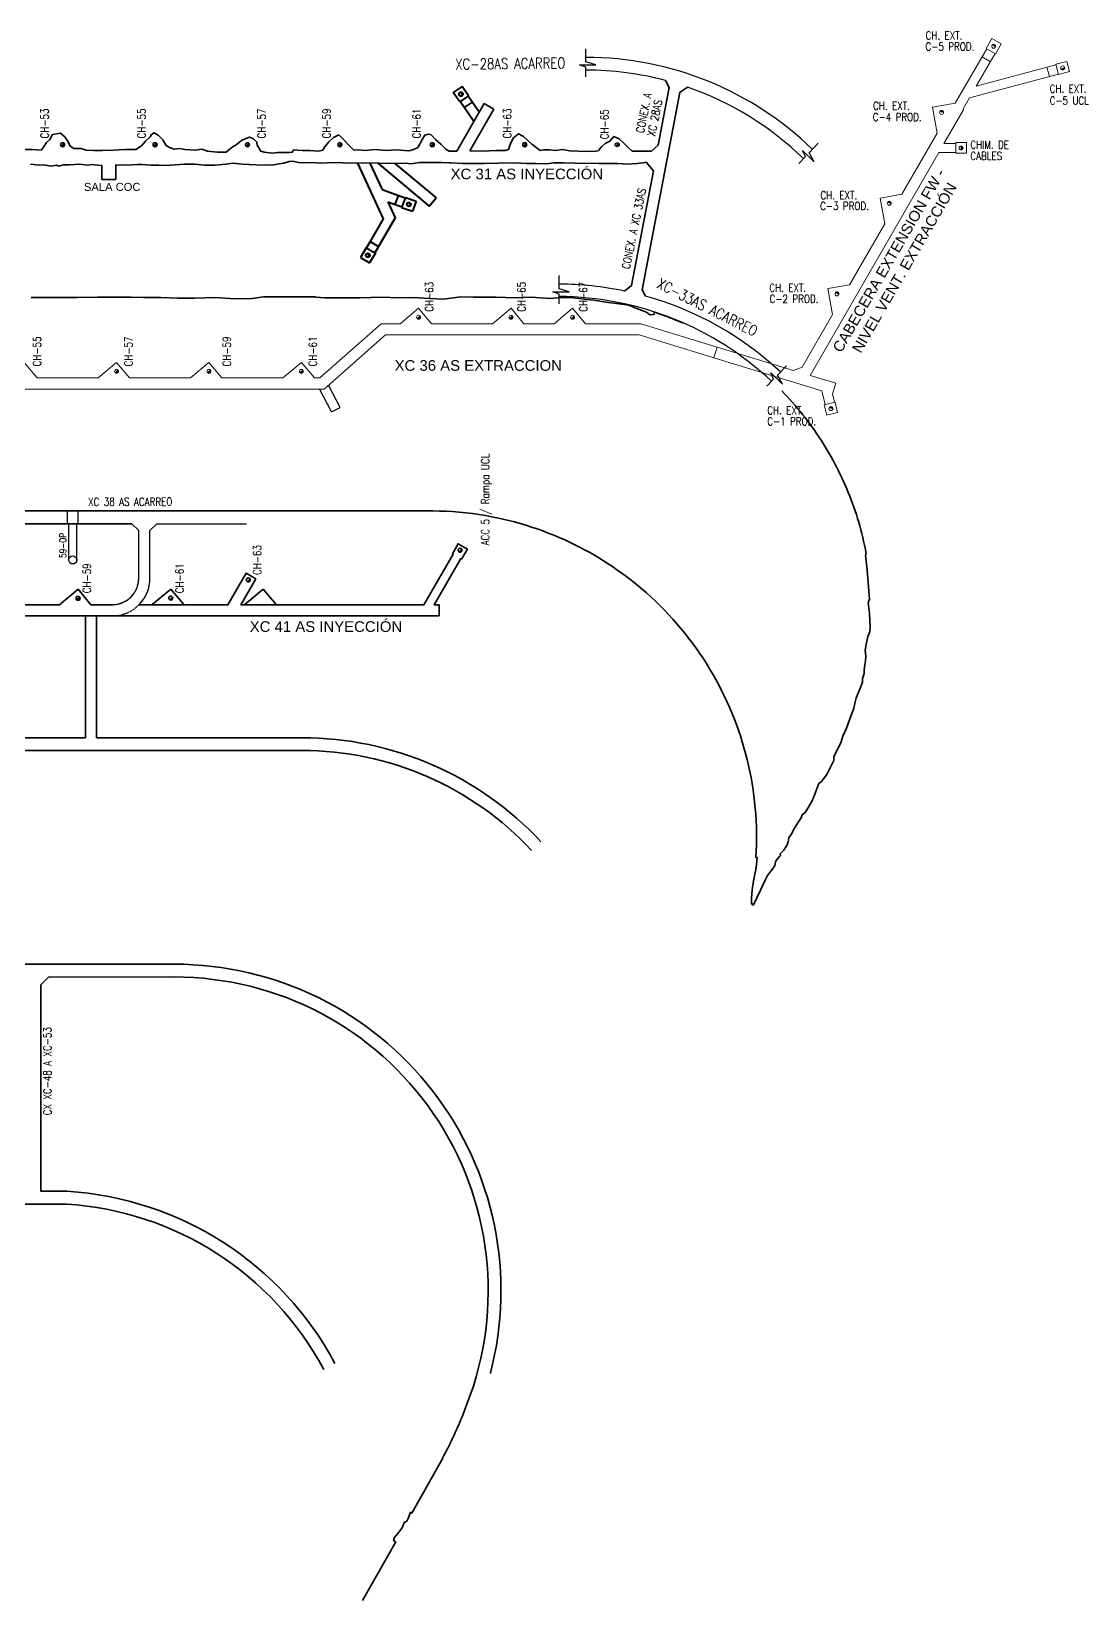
# Model space of a CAD drawing. Header units: millimetres. Extents: x -28 to 1943, y -5245 to 2752.
# Drawn here: x 1511 to 1907, y -5139 to -4551 of the extents above; entities that cross this region are included whole.
import ezdxf
from ezdxf.enums import TextEntityAlignment as Align

# ---------------------------------------------------------------- set-up
doc = ezdxf.new("R2010")
doc.units = ezdxf.units.MM
for name, pattern in [('CONTINUA', [0]), ('DASHED2', [0.375, 0.25, -0.125]), ('HIDDEN', [0.375, 0.25, -0.125]), ('HIDDEN2', [0.1875, 0.125, -0.0625])]:
    doc.linetypes.add(name, pattern=pattern)
doc.styles.add('DG-T1-473 TO 560$1$Standard', font='arial.ttf')
doc.styles.add('ROMANS', font='romans.shx', dxfattribs={"width": 0.8})

msp = doc.modelspace()

# ---------------------------------------------------------------- hatches: boundary and pattern name
at = {"linetype": 'CONTINUA', "lineweight": 9}
h = msp.add_hatch(color=3, dxfattribs=at)
h.paths.add_polyline_path([(1871.334, -4555.412, 0.1993673), (1870.864, -4555.743), (1871.498, -4556.144), (1871.899, -4555.51, 0.1989124)])
h.paths.add_polyline_path([(1871.498, -4556.144), (1872.133, -4556.544, 0.413701), (1871.899, -4555.51)])
h = msp.add_hatch(color=3, dxfattribs=at)
h.paths.add_polyline_path([(1898.112, -4564.461, 0.1993673), (1898.01, -4563.895), (1897.379, -4564.301), (1897.784, -4564.933, 0.1989124)])
h.paths.add_polyline_path([(1897.379, -4564.301), (1896.748, -4564.707, 0.413701), (1897.784, -4564.933)])
at = {"linetype": 'HIDDEN2', "lineweight": 9}
h = msp.add_hatch(color=3, dxfattribs=at)
h.dxf.hatch_style = 1
h.paths.add_polyline_path([(1671.426, -4573.473), (1672.058, -4574.825, 0.3183856), (1672.559, -4574.118, 0.5818291)])
at = {"linetype": 'CONTINUA', "lineweight": 9}
h = msp.add_hatch(color=3, dxfattribs=at)
h.paths.add_polyline_path([(1851.582, -4580.31, 0.1993673), (1851.238, -4580.77), (1851.965, -4580.955), (1852.15, -4580.228, 0.1989124)])
h.paths.add_polyline_path([(1851.965, -4580.955), (1852.692, -4581.139, 0.413701), (1852.15, -4580.228)])
at = {"lineweight": 35}
for color, points in [(5, [(1521.991, -4593.579, 0.6655196), (1523.267, -4593.045, 0.2008265), (1523.044, -4592.511)]), (5, [(1556.632, -4593.579, 0.6655196), (1557.908, -4593.045, 0.2008265), (1557.685, -4592.511)]), (5, [(1591.273, -4593.579, 0.6655196), (1592.549, -4593.045, 0.2008265), (1592.326, -4592.511)]), (5, [(1625.914, -4593.579, 0.6655196), (1627.19, -4593.045, 0.2008265), (1626.967, -4592.511)]), (5, [(1660.555, -4593.579, 0.6655196), (1661.831, -4593.045, 0.2008265), (1661.608, -4592.511)]), (3, [(1695.196, -4593.579, 0.6655196), (1696.472, -4593.045, 0.2008265), (1696.249, -4592.511)]), (5, [(1670.958, -4745.557, 0.6655196), (1672.235, -4745.023, 0.2008265), (1672.011, -4744.489)]), (5, [(1591.577, -4756.673, 0.6655196), (1592.854, -4756.139, 0.2008265), (1592.63, -4755.604)]), (5, [(1527.764, -4763.579, 0.6655196), (1529.041, -4763.045, 0.2008265), (1528.817, -4762.511)]), (5, [(1562.519, -4763.506, 0.6655196), (1563.796, -4762.972, 0.2008265), (1563.572, -4762.438)])]:
    msp.add_hatch(color=color, dxfattribs=at).paths.add_polyline_path(points)
msp.add_hatch(color=5).paths.add_polyline_path([(1729.837, -4593.579, 0.6655196), (1731.113, -4593.045, 0.2008265), (1730.89, -4592.511)])
at = {"linetype": 'CONTINUA', "lineweight": 9}
h = msp.add_hatch(color=3, dxfattribs=at)
h.dxf.hatch_style = 1
h.paths.add_polyline_path([(1859.285, -4593.524), (1859.285, -4595.024, 0.4142136), (1860.035, -4594.274, 0.4142136)])
at = {"linetype": 'HIDDEN2', "lineweight": 9}
h = msp.add_hatch(color=3, dxfattribs=at)
h.dxf.hatch_style = 1
h.paths.add_polyline_path([(1651.936, -4614.775), (1652.568, -4616.127, 0.3183856), (1653.069, -4615.419, 0.5818291)])
at = {"linetype": 'CONTINUA', "lineweight": 9}
h = msp.add_hatch(color=3, dxfattribs=at)
h.paths.add_polyline_path([(1831.938, -4614.334, 0.1993673), (1831.593, -4614.794), (1832.32, -4614.979), (1832.506, -4614.252, 0.1989124)])
h.paths.add_polyline_path([(1832.32, -4614.979), (1833.047, -4615.163, 0.413701), (1832.506, -4614.252)])
at = {"linetype": 'HIDDEN2', "lineweight": 9}
h = msp.add_hatch(color=3, dxfattribs=at)
h.dxf.hatch_style = 1
h.paths.add_polyline_path([(1637.171, -4635.216, 0.3183856), (1637.673, -4634.509, 0.5818291), (1636.539, -4633.864)])
h = msp.add_hatch(color=3, dxfattribs=at)
h.dxf.hatch_style = 1
h.paths.add_polyline_path([(1637.171, -4635.216, 0.3183856), (1637.673, -4634.509, 0.5818291), (1636.539, -4633.864)])
at = {"linetype": 'CONTINUA', "lineweight": 9}
h = msp.add_hatch(color=3, dxfattribs=at)
h.paths.add_polyline_path([(1812.332, -4648.302, 0.1993673), (1811.988, -4648.762), (1812.715, -4648.947), (1812.9, -4648.22, 0.1989124)])
h.paths.add_polyline_path([(1812.715, -4648.947), (1813.442, -4649.131, 0.413701), (1812.9, -4648.22)])
at = {"lineweight": 9}
for points in [[(1655.416, -4658.264, 0.6655196), (1656.693, -4657.729, 0.2008265), (1656.469, -4657.195)], [(1690.057, -4658.264, 0.6655196), (1691.334, -4657.729, 0.2008265), (1691.11, -4657.195)], [(1713.151, -4658.264, 0.6655196), (1714.428, -4657.729, 0.2008265), (1714.204, -4657.195)], [(1542.198, -4678.579, 0.6655196), (1543.474, -4678.045, 0.2008265), (1543.251, -4677.511)], [(1576.839, -4678.579, 0.6655196), (1578.115, -4678.045, 0.2008265), (1577.892, -4677.511)], [(1611.48, -4678.579, 0.6655196), (1612.756, -4678.045, 0.2008265), (1612.533, -4677.511)]]:
    msp.add_hatch(color=7, dxfattribs=at).paths.add_polyline_path(points)
at = {"linetype": 'CONTINUA', "lineweight": 9}
h = msp.add_hatch(color=3, dxfattribs=at)
h.paths.add_polyline_path([(1810.113, -4691.303, 0.1993673), (1809.765, -4691.761), (1810.491, -4691.951), (1810.682, -4691.225, 0.1989124)])
h.paths.add_polyline_path([(1810.491, -4691.951), (1811.216, -4692.14, 0.413701), (1810.682, -4691.225)])

# ---------------------------------------------------------------- linework, layer by layer
at = {"color": 3, "linetype": 'CONTINUA', "lineweight": 9}
for p, q in [((1857.079, -4577.518), (1868.865, -4557.104)), ((1868.69, -4557.003), (1870.844, -4553.281)), ((1868.69, -4557.003), (1872.153, -4559.006)), ((1870.844, -4553.281), (1874.306, -4555.284)), ((1872.153, -4559.006), (1874.306, -4555.284)), ((1864.923, -4571.132), (1871.981, -4558.907)), ((1864.923, -4571.132), (1894.82, -4563.121)), ((1867.115, -4560.135), (1870.231, -4561.938)), ((1894.768, -4562.926), (1898.922, -4561.817)), ((1894.768, -4562.926), (1895.799, -4566.791)), ((1898.922, -4561.817), (1899.954, -4565.682)), ((1862.377, -4575.541), (1895.748, -4566.6)), ((1891.439, -4564.027), (1892.368, -4567.506)), ((1895.799, -4566.791), (1899.954, -4565.682)), ((1848.583, -4579.008), (1857.079, -4577.518)), ((1848.583, -4579.008), (1850.282, -4588.689)), ((1860.17, -4579.962), (1852.86, -4592.624)), ((1860.04, -4579.59), (1862.377, -4575.541)), ((1860.17, -4579.962), (1860.04, -4579.59)), ((1850.282, -4588.689), (1837.048, -4611.611)), ((1852.86, -4592.624), (1857.285, -4592.624)), ((1857.285, -4592.274), (1861.285, -4592.274)), ((1857.285, -4592.274), (1857.285, -4596.274)), ((1861.285, -4592.274), (1861.285, -4596.274)), ((1850.955, -4595.924), (1802.686, -4679.531)), ((1850.955, -4595.924), (1857.285, -4595.924)), ((1857.285, -4596.274), (1861.285, -4596.274)), ((1859.285, -4593.524), (1859.285, -4595.024)), ((1828.939, -4613.034), (1837.048, -4611.611)), ((1828.939, -4613.034), (1830.638, -4622.715)), ((1830.638, -4622.715), (1817.437, -4645.58)), ((1809.328, -4647.003), (1817.437, -4645.58)), ((1809.328, -4647.003), (1811.026, -4656.684)), ((1811.026, -4656.684), (1799.66, -4676.371)), ((1796.456, -4677.626), (1767.831, -4668.874)), ((1807.048, -4685.256), (1766.603, -4672.891)), ((1799.66, -4676.371), (1796.456, -4677.626)), ((1812.284, -4682.465), (1802.686, -4679.531)), ((1808.277, -4690.421), (1807.048, -4685.256)), ((1811.039, -4686.476), (1812.284, -4682.465)), ((1811.779, -4689.588), (1811.039, -4686.476)), ((1807.985, -4690.491), (1812.071, -4689.519)), ((1807.985, -4690.491), (1808.911, -4694.382)), ((1812.071, -4689.519), (1812.997, -4693.41)), ((1808.911, -4694.382), (1812.997, -4693.41))]:
    msp.add_line(p, q, dxfattribs=at)
at = {"color": 5, "lineweight": 35}
for p, q in [((1748.465, -4568.983), (1749.857, -4571.65)), ((1749.857, -4571.65), (1745.751, -4593.254)), ((1680.515, -4577.617), (1670.237, -4595.419)), ((1684.152, -4579.717), (1675.13, -4595.344)), ((1684.156, -4579.719), (1680.515, -4577.617)), ((1521.991, -4593.579), (1523.044, -4592.511)), ((1556.632, -4593.579), (1557.685, -4592.511)), ((1591.273, -4593.579), (1592.326, -4592.511)), ((1625.914, -4593.579), (1626.967, -4592.511)), ((1660.555, -4593.579), (1661.608, -4592.511)), ((1537.238, -4600.732), (1537.238, -4606.12)), ((1542.438, -4600.627), (1542.438, -4606.12)), ((1537.238, -4606.12), (1542.438, -4606.12)), ((1735.749, -4645.878), (1733.077, -4647.89)), ((1527.764, -4763.579), (1528.817, -4762.511)), ((1563.033, -4759.567), (1556.115, -4765.371)), ((1563.033, -4759.567), (1567.903, -4765.371)), ((1597.718, -4759.567), (1590.8, -4765.371)), ((1597.718, -4759.567), (1602.588, -4765.371)), ((1663.653, -4765.446), (1663.653, -4769.645))]:
    msp.add_line(p, q, dxfattribs=at)
at = {"color": 3, "linetype": 'CONTINUA', "lineweight": 40}
for p, q in [((1672.229, -4571.211), (1668.927, -4573.468)), ((1671.355, -4577.019), (1668.927, -4573.468)), ((1674.656, -4574.761), (1671.355, -4577.019)), ((1674.656, -4574.761), (1672.229, -4571.211)), ((1678.616, -4580.906), (1674.491, -4574.874)), ((1676.62, -4584.364), (1671.52, -4576.906)), ((1676.043, -4577.143), (1673.072, -4579.176)), ((1633.011, -4599.938), (1642.714, -4620.877)), ((1637.635, -4599.927), (1642.225, -4609.833)), ((1640.647, -4599.947), (1659.94, -4616.082)), ((1646.994, -4600.041), (1662.506, -4613.013)), ((1642.225, -4609.833), (1650.915, -4612.995)), ((1644.361, -4614.441), (1647.133, -4620.422)), ((1644.361, -4614.441), (1649.648, -4616.365)), ((1648.33, -4612.055), (1647.064, -4615.425)), ((1650.985, -4612.808), (1649.578, -4616.553)), ((1649.578, -4616.553), (1653.619, -4618.023)), ((1650.985, -4612.808), (1655.026, -4614.279)), ((1655.026, -4614.279), (1653.619, -4618.023)), ((1659.94, -4616.082), (1662.506, -4613.013)), ((1642.714, -4620.877), (1637.814, -4629.364)), ((1647.133, -4620.422), (1639.557, -4633.546)), ((1636.265, -4631.647), (1634.116, -4635.371)), ((1636.265, -4631.647), (1639.73, -4633.646)), ((1637.814, -4629.365), (1636.439, -4631.747)), ((1639.73, -4633.646), (1637.58, -4637.371)), ((1637.814, -4629.365), (1640.932, -4631.164)), ((1634.116, -4635.371), (1637.58, -4637.371))]:
    msp.add_line(p, q, dxfattribs=at)
at = {"color": 3}
msp.add_line((1695.196, -4593.579), (1696.249, -4592.511), dxfattribs=at)
at = {"color": 5}
msp.add_line((1729.837, -4593.579), (1730.89, -4592.511), dxfattribs=at)
at = {"color": 1, "lineweight": 9}
for p, q in [((1655.416, -4658.264), (1656.469, -4657.195)), ((1690.057, -4658.264), (1691.11, -4657.195)), ((1713.151, -4658.264), (1714.204, -4657.195)), ((1766.603, -4672.891), (1767.831, -4668.874)), ((1542.198, -4678.579), (1543.251, -4677.511)), ((1576.839, -4678.579), (1577.892, -4677.511)), ((1611.48, -4678.579), (1612.533, -4677.511))]:
    msp.add_line(p, q, dxfattribs=at)
at = {"color": 1, "linetype": 'Continuous'}
for p, q in [((1623.289, -4693.197), (1618.804, -4684.61)), ((1626.481, -4691.53), (1622.147, -4683.233)), ((1623.289, -4693.197), (1626.481, -4691.53))]:
    msp.add_line(p, q, dxfattribs=at)
at = {"color": 8, "lineweight": 25}
for p, q in [((1510.07, -4730.292), (1591.111, -4730.292)), ((1524.301, -4735.092), (1524.301, -4730.292)), ((1528.301, -4735.092), (1528.301, -4730.292)), ((1509.675, -4735.092), (1548.448, -4735.092)), ((1524.8, -4748.897), (1524.8, -4735.092)), ((1527.8, -4748.897), (1527.8, -4735.092)), ((1551.048, -4737.692), (1548.448, -4735.092)), ((1551.048, -4755.546), (1551.048, -4737.692)), ((1555.248, -4737.692), (1557.848, -4735.092)), ((1555.248, -4755.546), (1555.248, -4737.692)), ((1557.848, -4735.092), (1591.47, -4735.092))]:
    msp.add_line(p, q, dxfattribs=at)
at = {"color": 8, "linetype": 'HIDDEN', "ltscale": 1.2}
for p, q in [((1551.049, -4755.545), (1551.049, -4737.693)), ((1555.249, -4755.545), (1555.249, -4737.691))]:
    msp.add_line(p, q, dxfattribs=at)
at = {"color": 7, "linetype": 'DASHED2', "lineweight": 35}
for p, q in [((1531.048, -4769.643), (1531.048, -4815.294)), ((1535.248, -4769.646), (1535.248, -4815.294))]:
    msp.add_line(p, q, dxfattribs=at)
at = {"color": 7, "lineweight": 35}
for p, q in [((1531.048, -4769.643), (1531.048, -4815.294)), ((1535.248, -4769.646), (1535.248, -4815.294))]:
    msp.add_line(p, q, dxfattribs=at)
at = {"color": 251}
msp.add_line((1514.358, -4963.74), (1514.38, -4907.974), dxfattribs=at)
at = {"color": 9, "lineweight": 35}
msp.add_line((1318.11, -4990.092), (1524.069, -4990.092), dxfattribs=at)
at = {"color": 252}
for points in [[(1718.675, -4567.66), (1718.675, -4564.053), (1716.279, -4563.153), (1722.361, -4563.173), (1718.675, -4562.033), (1718.675, -4557.114)], [(1798.418, -4600.091), (1800.923, -4597.497), (1799.826, -4595.184), (1804.187, -4599.424), (1802.327, -4596.043), (1805.744, -4592.505)], [(1708.644, -4652.655), (1708.644, -4649.049), (1706.248, -4648.148), (1712.331, -4648.168), (1708.644, -4647.028), (1708.644, -4642.11)], [(1786.5, -4683.507), (1789.005, -4680.913), (1787.908, -4678.601), (1792.269, -4682.84), (1790.409, -4679.459), (1793.826, -4675.921)]]:
    msp.add_lwpolyline(points, dxfattribs=at)
at = {"color": 5, "lineweight": 35}
for points in [[(1756.704, -4571.485), (1753.789, -4573.457), (1739.729, -4647.434), (1740.978, -4649.813)], [(1506.849, -4594.892), (1511.204, -4594.859), (1514.488, -4595.053), (1514.563, -4594.974), (1515.343, -4594.005), (1516.48, -4592.293), (1517.721, -4591.046), (1518.756, -4589.276), (1521.67, -4588.675), (1523.315, -4590.161), (1524.646, -4591.925), (1525.332, -4593.663), (1526.72, -4594.457), (1529.405, -4594.43), (1531.335, -4595.146), (1534.217, -4595.237), (1537.466, -4595.277), (1541.617, -4595.149), (1545.973, -4594.867), (1549.755, -4594.91), (1549.969, -4594.889), (1552.025, -4593.483), (1553.629, -4591.741), (1555.357, -4590.137), (1555.774, -4589.238), (1556.841, -4588.588), (1558.358, -4589.447), (1560.134, -4591.192), (1561.332, -4593.395), (1562.553, -4594.14), (1564.313, -4594.727), (1566.601, -4594.444), (1568.321, -4594.84), (1572.142, -4595.069), (1574.677, -4594.734), (1576.766, -4595.467), (1580.562, -4595.805), (1583.736, -4595.844), (1583.749, -4595.88), (1584.707, -4595.051), (1586.109, -4593.963), (1587.619, -4593.101), (1588.974, -4591.985), (1589.549, -4591.48), (1591.177, -4590.73), (1592.552, -4590.2), (1594.099, -4590.846), (1595.312, -4592.104), (1595.488, -4593.217), (1596.761, -4595.458), (1598.03, -4595.85), (1601.156, -4596.264), (1603.179, -4596.04), (1605.409, -4596.04), (1607.347, -4596.003), (1608.6, -4595.865), (1609.231, -4594.952), (1612.253, -4595.174), (1615.172, -4595.244), (1618.476, -4595.434), (1620.033, -4595.084), (1620.791, -4593.869), (1622.258, -4592.01), (1623.983, -4590.353), (1626.1, -4589.383), (1627.753, -4591.092), (1629.841, -4593.253), (1631.718, -4595.059), (1633.588, -4594.938), (1635.854, -4595.187), (1639.685, -4594.869), (1643.743, -4595.199), (1647.554, -4595.039), (1652.214, -4595.305), (1652.339, -4595.362), (1654.073, -4594.843), (1655.471, -4594.232), (1656.403, -4592.914), (1657.297, -4591.158), (1658.303, -4589.472), (1659.638, -4589.139), (1660.692, -4589.415), (1662.306, -4591.125), (1664.291, -4592.901), (1666.136, -4594.759), (1667.345, -4595.493), (1668.928, -4595.455), (1670.237, -4595.419)], [(1675.13, -4595.344), (1679.976, -4595.464), (1685.024, -4595.215), (1688.431, -4595.239), (1689.578, -4594.841), (1690.365, -4592.666), (1691.545, -4590.46), (1693.324, -4588.951), (1695.315, -4589.953), (1698.351, -4592.898), (1701.489, -4595.249), (1702.769, -4594.995), (1704.946, -4594.938), (1707.249, -4595.263), (1709.812, -4594.815), (1712.49, -4595.34), (1715.931, -4595.454), (1719.849, -4595.582), (1722.296, -4595.421), (1723.202, -4595.31), (1723.435, -4595.165), (1724.307, -4593.975), (1725.882, -4592.603), (1727.574, -4591.791), (1729.137, -4589.98), (1731.054, -4590.853), (1732.878, -4592.471), (1734.456, -4594.115), (1736.025, -4595.433), (1739.809, -4595.43), (1742.243, -4595.527), (1743.206, -4595.445), (1745.751, -4593.254)], [(1510.416, -4600.371), (1513.709, -4600.724), (1515.325, -4600.638), (1518.352, -4601.064), (1520.216, -4600.738), (1521.041, -4601.056), (1522.79, -4600.632), (1525.113, -4600.607), (1528.828, -4600.304), (1531.96, -4600.764), (1533.623, -4600.45), (1536.677, -4600.802), (1537.238, -4600.732)], [(1542.438, -4600.627), (1542.602, -4600.636), (1546.975, -4600.692), (1550.475, -4600.48), (1552.154, -4600.446), (1555.671, -4600.744), (1558.517, -4600.705), (1561.053, -4600.834), (1564.532, -4600.548), (1568.208, -4600.389), (1572.032, -4600.343), (1575.729, -4600.718), (1579.623, -4600.666), (1583.666, -4600.367), (1586.364, -4600.026), (1589.985, -4600.372), (1594.87, -4600.634), (1599.723, -4600.694), (1601.65, -4600.615), (1603.593, -4600.247), (1605.363, -4599.985), (1607.373, -4599.395), (1608.616, -4599.286), (1611.583, -4599.833), (1615.651, -4599.75), (1619.609, -4599.952), (1623.648, -4599.757), (1627.38, -4599.891), (1630.663, -4599.961), (1635.604, -4599.913), (1641.287, -4599.951), (1646.735, -4600.043), (1651.117, -4600.007), (1653.033, -4600.244), (1656.314, -4599.76), (1660.022, -4599.72), (1662.216, -4599.724), (1664.667, -4599.782), (1667.521, -4599.813), (1668.054, -4599.868), (1672.361, -4600.079), (1675.32, -4600.072), (1680.484, -4600.072), (1685.62, -4599.92), (1692.08, -4599.876), (1696.422, -4600.144), (1699.704, -4600.11), (1703.867, -4600.195), (1706.64, -4599.851), (1710.179, -4599.841), (1714.497, -4599.986), (1719.536, -4600.139), (1723.418, -4600.038), (1723.445, -4600.082), (1727.537, -4600.075), (1730.482, -4600.146), (1734.259, -4600.31), (1737.807, -4600.098), (1740.117, -4599.891), (1741.228, -4599.645), (1743.932, -4602.825), (1735.749, -4645.878)], [(1551.188, -4765.446), (1584.48, -4765.446), (1591.274, -4753.678), (1594.911, -4755.778), (1589.33, -4765.446), (1657.926, -4765.446), (1668.891, -4746.507), (1668.588, -4746.332), (1670.743, -4742.611), (1674.205, -4744.615), (1672.05, -4748.336), (1671.747, -4748.161), (1661.74, -4765.446), (1663.653, -4765.446)], [(1551.188, -4765.446), (1584.48, -4765.446), (1591.274, -4753.678), (1594.911, -4755.778), (1589.33, -4765.446), (1657.926, -4765.446), (1668.891, -4746.507), (1668.588, -4746.332), (1670.743, -4742.611), (1674.205, -4744.615), (1672.05, -4748.336), (1671.747, -4748.161), (1661.74, -4765.446), (1663.653, -4765.446)], [(1498.507, -4765.445), (1521.36, -4765.445), (1528.277, -4759.64), (1533.148, -4765.445), (1541.148, -4765.446)], [(1498.507, -4765.445), (1521.36, -4765.445), (1528.277, -4759.64), (1533.148, -4765.445), (1541.148, -4765.446)], [(1496.48, -4769.645), (1663.653, -4769.645)], [(1496.48, -4769.645), (1663.653, -4769.645)]]:
    msp.add_lwpolyline(points, dxfattribs=at)
at = {"color": 9, "lineweight": 35}
for points in [[(1755.128, -4659.926), (1754.668, -4659.726), (1754.207, -4659.528), (1753.745, -4659.332), (1753.282, -4659.138), (1752.818, -4658.946), (1752.353, -4658.755), (1751.888, -4658.567), (1751.421, -4658.381), (1750.954, -4658.197), (1750.487, -4658.015), (1750.018, -4657.835), (1749.549, -4657.657), (1749.079, -4657.48), (1748.608, -4657.306), (1748.137, -4657.134), (1747.664, -4656.964), (1747.191, -4656.796), (1746.718, -4656.63), (1746.243, -4656.466), (1745.768, -4656.304), (1745.293, -4656.144), (1744.816, -4655.987), (1744.339, -4655.831), (1744.046, -4656.737), (1742.665, -4656.774), (1741.39, -4655.798), (1737.778, -4654.491), (1734.793, -4653.189), (1731.069, -4652.662), (1726.161, -4652.011), (1721.583, -4651.329), (1717.979, -4650.894), (1713.775, -4650.438), (1709.224, -4650.382), (1705.294, -4650.688), (1698.033, -4650.232), (1692.233, -4650.501), (1684.855, -4650.142), (1676.574, -4650.135), (1671.664, -4650.037), (1665.447, -4650.908), (1660.064, -4650.676), (1653.817, -4650.358), (1648.358, -4650.425), (1642.464, -4650.216), (1633.94, -4650.386), (1627.631, -4650.423), (1620.82, -4650.446), (1617.254, -4650.177), (1617.254, -4650.1), (1597.787, -4650.1), (1593.501, -4650.741), (1586.882, -4650.834), (1579.823, -4650.275), (1571.902, -4650.611), (1565.639, -4650.585), (1559.355, -4650.271), (1552.867, -4650.302), (1548.248, -4650.256), (1540.026, -4650.155), (1535.562, -4650.223), (1528.022, -4650.27), (1520.348, -4650.272), (1514.713, -4650.31), (1510.772, -4650.367)], [(1551.049, -4737.693), (1548.448, -4735.092), (1235.62, -4735.092), (1235.282, -4737.145), (1236.284, -4737.31), (1234.811, -4741.721), (1234.39, -4744.093), (1237.584, -4744.62), (1236.9, -4748.764), (1233.691, -4748.234), (1233.226, -4751.216), (1232.53, -4756.986), (1231.126, -4764.945)], [(1230.287, -4770.145), (1228.82, -4779.884), (1228.245, -4779.798), (1222.39, -4815.292), (1531.048, -4815.294)]]:
    msp.add_lwpolyline(points, dxfattribs=at)
at = {"color": 1, "lineweight": 9}
for points in [[(1767.831, -4668.874), (1739.225, -4660.129), (1718.535, -4660.129), (1713.664, -4654.324), (1706.747, -4660.129), (1695.441, -4660.129), (1690.57, -4654.324), (1683.653, -4660.129), (1660.8, -4660.129), (1655.929, -4654.324), (1649.012, -4660.129), (1641.913, -4660.129), (1618.96, -4680.445), (1616.864, -4680.445), (1611.993, -4674.64), (1605.075, -4680.445), (1582.223, -4680.445), (1577.352, -4674.64), (1570.434, -4680.445), (1547.582, -4680.445), (1542.711, -4674.64), (1535.793, -4680.445), (1512.941, -4680.445), (1508.07, -4674.64)], [(1444.224, -4684.645), (1620.551, -4684.645), (1643.505, -4664.329), (1738.598, -4664.329), (1766.603, -4672.891)]]:
    msp.add_lwpolyline(points, dxfattribs=at)
at = {"color": 9, "lineweight": 35}
for points in [[(1236.412, -4730.292), (1661.227, -4730.292, -0.040644), (1681.014, -4732.069, -0.0728563), (1714.738, -4743.104, -0.0657817), (1741.331, -4761.029, -0.0760023), (1765.011, -4789.455, -0.1522222), (1782.384, -4860.191), (1782.892, -4860.222), (1782.413, -4864.064), (1781.498, -4868.884), (1780.912, -4872.339), (1780.708, -4875.493), (1780.72, -4877.31), (1781.046, -4877.982), (1781.523, -4877.895), (1784.025, -4872.408), (1785.946, -4868.493), (1786.735, -4866.984), (1788.8, -4864.238), (1788.906, -4863.957), (1789.5, -4863.206), (1789.858, -4861.401), (1791.313, -4859.715), (1791.563, -4859.384), (1791.461, -4858.815), (1792.869, -4857.457), (1794.028, -4855.384), (1794.493, -4854.356), (1794.66, -4852.874), (1795.86, -4851.182), (1796.539, -4849.538), (1797.432, -4848.202), (1798.521, -4846.459), (1799.274, -4845.342), (1799.726, -4844.154), (1800.787, -4843.293), (1801.806, -4841.663), (1802.594, -4840.517), (1803.401, -4838.992), (1804.461, -4836.45), (1805.976, -4832.515), (1806.785, -4831.845), (1807.695, -4830.661), (1808.918, -4829.091), (1810.556, -4825.89), (1811.576, -4823.833), (1811.63, -4822.351), (1814.196, -4817.162), (1814.956, -4814.684), (1816.338, -4811.694), (1817.476, -4808.59), (1819.095, -4804.251), (1819.447, -4802.452), (1819.955, -4800.355), (1821.28, -4797.168), (1822.366, -4794.444), (1822.293, -4793.169), (1822.952, -4791.221), (1822.97, -4789.908), (1823.194, -4787.964), (1823.473, -4786.458), (1823.574, -4784.684), (1823.361, -4782.495), (1823.721, -4780.307), (1824.292, -4777.313), (1825.042, -4775.666), (1825.192, -4773.92), (1824.915, -4768.75), (1824.486, -4764.732), (1824.975, -4763.358), (1824.636, -4760.348), (1824.264, -4755.557), (1823.975, -4751.27), (1823.426, -4746.859), (1823.586, -4746.594), (1823.737, -4746.509), (1823.404, -4744.752), (1823.077, -4743.15), (1822.75, -4741.651), (1822.412, -4740.206), (1822.058, -4738.773), (1821.686, -4737.344), (1821.296, -4735.92), (1820.888, -4734.501), (1820.462, -4733.088), (1820.019, -4731.68), (1819.558, -4730.277), (1819.079, -4728.881), (1818.583, -4727.49), (1818.07, -4726.106), (1817.539, -4724.729), (1816.992, -4723.358), (1816.426, -4721.994), (1815.844, -4720.637), (1815.245, -4719.288), (1814.629, -4717.947), (1813.996, -4716.613), (1813.346, -4715.287), (1812.68, -4713.97), (1811.997, -4712.661), (1811.298, -4711.361), (1810.583, -4710.07), (1809.851, -4708.787), (1809.104, -4707.514), (1808.34, -4706.251), (1807.561, -4704.997), (1806.766, -4703.753), (1805.956, -4702.519), (1805.13, -4701.296), (1804.289, -4700.082), (1803.432, -4698.88), (1802.561, -4697.689), (1801.674, -4696.508), (1800.773, -4695.339), (1799.858, -4694.181), (1798.927, -4693.034), (1797.983, -4691.9), (1797.024, -4690.777), (1796.052, -4689.666), (1795.065, -4688.568), (1794.065, -4687.482), (1793.051, -4686.409), (1792.024, -4685.348)], [(1535.248, -4815.294), (1612.217, -4815.295, -0.2081723), (1701.788, -4854.28)], [(1698.275, -4857.551, 0.2081723), (1612.217, -4820.095), (1221.598, -4820.092), (1211.061, -4883.97), (1217.079, -4884.963), (1216.395, -4889.107), (1210.376, -4888.114), (1208.388, -4900.173), (1564.416, -4900.176, -0.4910932), (1682.847, -5053.477), (1682.926, -5053.521)], [(1514.38, -4907.963), (1514.349, -4985.292), (1524.22, -4985.292, -0.2602322), (1624.595, -5049.823)], [(1514.379, -4907.963), (1514.38, -4907.963), (1517.271, -4905.098), (1564.416, -4904.976, -0.5273046), (1674.043, -5065.128), (1672.235, -5069.787, -0.0291326), (1664.881, -5085.301), (1664.996, -5085.365), (1653.435, -5105.897), (1652.917, -5105.606), (1652.044, -5107.92), (1651.478, -5108.918), (1650.588, -5109.464), (1649.871, -5111.192), (1649.061, -5112.432), (1646.912, -5115.041), (1646.493, -5116.155), (1647.379, -5116.654), (1634.959, -5138.693)]]:
    msp.add_lwpolyline(points, format="xyb", dxfattribs=at)
at = {"color": 9, "linetype": 'DASHED2', "lineweight": 35}
for points in [[(1490.663, -4815.294), (1531.048, -4815.294)], [(1535.248, -4815.294), (1587.725, -4815.294)], [(1587.725, -4820.094), (1489.421, -4820.094)]]:
    msp.add_lwpolyline(points, dxfattribs=at)
at = {"color": 3, "lineweight": 9}
msp.add_circle((1871.498, -4556.144), 0.75, dxfattribs=at)
at = {"color": 3, "linetype": 'CONTINUA', "lineweight": 9}
for centre in [(1871.498, -4556.144), (1871.498, -4556.144), (1897.361, -4564.304), (1851.97, -4580.952), (1859.285, -4594.274), (1832.326, -4614.978), (1812.721, -4648.946), (1810.491, -4691.951), (1810.491, -4691.951)]:
    msp.add_circle(centre, 0.75, dxfattribs=at)
at = {"color": 3, "linetype": 'HIDDEN2', "lineweight": 9}
for centre in [(1671.792, -4574.115), (1671.792, -4574.115), (1671.792, -4574.115), (1671.792, -4574.115), (1652.302, -4615.416), (1652.302, -4615.416), (1652.302, -4615.416), (1652.302, -4615.416), (1636.923, -4634.509), (1636.923, -4634.509), (1636.923, -4634.509), (1636.923, -4634.509), (1636.923, -4634.509), (1636.923, -4634.509), (1636.923, -4634.509), (1636.923, -4634.509), (1636.923, -4634.509)]:
    msp.add_circle(centre, 0.75, dxfattribs=at)
at = {"color": 3, "linetype": 'CONTINUA', "lineweight": 40}
for centre in [(1671.792, -4574.115), (1652.302, -4615.416), (1636.923, -4634.509)]:
    msp.add_circle(centre, 0.75, dxfattribs=at)
at = {"color": 3, "linetype": 'Continuous', "lineweight": 9}
for centre in [(1851.97, -4580.952), (1832.326, -4614.978), (1812.721, -4648.946)]:
    msp.add_circle(centre, 0.75, dxfattribs=at)
at = {"color": 5, "lineweight": 35}
for centre in [(1522.517, -4593.045), (1557.158, -4593.045), (1591.799, -4593.045), (1626.44, -4593.045), (1661.081, -4593.045), (1671.485, -4745.023), (1592.104, -4756.139), (1528.291, -4763.045), (1563.046, -4762.972)]:
    msp.add_circle(centre, 0.75, dxfattribs=at)
at = {"color": 3, "lineweight": 35}
msp.add_circle((1695.722, -4593.045), 0.75, dxfattribs=at)
at = {"color": 5}
msp.add_circle((1730.363, -4593.045), 0.75, dxfattribs=at)
at = {"color": 7, "lineweight": 9}
for centre in [(1655.943, -4657.729), (1690.584, -4657.729), (1713.678, -4657.729), (1542.724, -4678.045), (1577.365, -4678.045), (1612.006, -4678.045)]:
    msp.add_circle(centre, 0.75, dxfattribs=at)
at = {"color": 8, "lineweight": 25}
msp.add_circle((1526.3, -4748.692), 1.5, dxfattribs=at)
for centre, radius, start, end in [((1718.675, -4681.914), 121.594, 45.753174, 90), ((1718.675, -4681.914), 116.794, 75.222338, 90), ((1718.675, -4681.914), 116.794, 45.743096, 70.997155), ((1708.103, -4767.679), 122.365, 78.223611, 89.746832), ((1707.66, -4767.954), 118.05, 46.946255, 89.522573), ((1708.103, -4767.679), 122.365, 46.972444, 74.415553), ((1541.148, -4755.546), 9.9, 270, 359.999982), ((1541.148, -4755.546), 14.1, 315.402043, 359.999982)]:
    msp.add_arc(centre, radius, start, end, dxfattribs=at)
at = {"color": 8, "linetype": 'HIDDEN', "ltscale": 1.2}
for radius in [14.1, 9.9]:
    msp.add_arc((1541.149, -4755.546), radius, 269.995225, 0.004775, dxfattribs=at)
at = {"color": 9, "lineweight": 35}
msp.add_arc((1516.612, -5107.456), 117.6, 28.089704, 86.364396, dxfattribs=at)

# ---------------------------------------------------------------- texts
at = {"color": 7, "lineweight": 9, "style": 'ROMANS', "width": 0.8}
for s, p in [('CH. EXT.', (1845.957, -4553.588)), ('C-5 PROD.', (1845.923, -4557.773)), ('CH. EXT.', (1892.459, -4573.563)), ('C-5 UCL', (1892.462, -4578.04)), ('C-4 PROD.', (1826.179, -4584.175)), ('CH. EXT.', (1826.303, -4579.976)), ('CHIM. DE', (1862.729, -4594.548)), ('CABLES', (1862.729, -4598.762)), ('CH. EXT.', (1806.56, -4613.499)), ('C-3 PROD.', (1806.431, -4617.527)), ('CH. EXT.', (1787.384, -4648.163)), ('C-2 PROD.', (1787.497, -4652.346)), ('CH. EXT.', (1786.611, -4694.121)), ('C-1 PROD.', (1786.614, -4698.245))]:
    msp.add_text(s, height=3, dxfattribs=at).set_placement(p)
at = {"color": 8, "style": 'ROMANS', "width": 0.8}
for s, height, rotation, p in [('XC-28AS ACARREO', 4, 0.63243, (1669.678, -4564.873)), ('XC-33AS ACARREO', 4, 333.220945, (1744.809, -4646.453)), ('XC 38 AS ACARREO', 3, 0.164207, (1532.072, -4728.421)), ('CX XC-48 A XC-53', 3, 90, (1518.298, -4956.797))]:
    msp.add_text(s, height=height, rotation=rotation, dxfattribs=at).set_placement(p)
at = {"color": 7, "style": 'ROMANS', "width": 0.8}
for s, p in [('CONEX. A', (1741.849, -4581.438)), (' XC 28AS', (1745.748, -4584.134)), ('CONEX. A XC 33AS', (1738.107, -4624.807))]:
    msp.add_text(s, height=3, rotation=78.434221, dxfattribs=at).set_placement(p, align=Align.CENTER)
for s, p in [('CH-53', (1517.283, -4590.715)), ('CH-55', (1553.611, -4590.715)), ('CH-57', (1598.61, -4590.715)), ('CH-59', (1622.937, -4590.715)), ('CH-61', (1656.679, -4590.715)), ('CH-63', (1690.647, -4590.715)), ('CH-65', (1727.098, -4591.014)), ('ACC 5 / Rampa UCL', (1682.417, -4743.217)), ('CH-63', (1596.921, -4754.322)), ('CH-59', (1533.108, -4761.155)), ('CH-61', (1567.863, -4761.155))]:
    msp.add_text(s, height=3, rotation=90, dxfattribs=at).set_placement(p)
at = {"color": 7, "style": 'DG-T1-473 TO 560$1$Standard'}
for s, height, p in [('XC 31 AS INYECCIÓN', 4, (1667.949, -4606.025)), ('SALA COC', 3, (1530.503, -4610.372)), ('XC 41 AS INYECCIÓN', 4, (1592.645, -4775.657))]:
    msp.add_text(s, height=height, dxfattribs=at).set_placement(p)
at = {"color": 7, "lineweight": 9, "style": 'DG-T1-473 TO 560$1$Standard'}
for s, p in [('CABECERA EXTENSION FW - ', (1812.618, -4670.318)), ('NIVEL VENT. EXTRACCIÓN', (1819.906, -4670.47))]:
    msp.add_text(s, height=4, rotation=60, dxfattribs=at).set_placement(p, align=Align.MIDDLE_LEFT)
at = {"color": 7, "lineweight": 9, "style": 'ROMANS', "width": 0.8}
for s, p in [('CH-63', (1661.421, -4655.684)), ('CH-65', (1696.009, -4655.684)), ('CH-67', (1719.164, -4655.684)), ('CH-55', (1514.425, -4676.155)), ('CH-57', (1548.698, -4676.155)), ('CH-59', (1585.565, -4676.155)), ('CH-61', (1617.776, -4676.155))]:
    msp.add_text(s, height=3, rotation=90, dxfattribs=at).set_placement(p)
at = {"color": 7, "lineweight": 9, "style": 'DG-T1-473 TO 560$1$Standard'}
msp.add_text('XC 36 AS EXTRACCION', height=4, dxfattribs=at).set_placement((1646.951, -4677.792))
at = {"color": 251, "style": 'ROMANS', "width": 0.8}
msp.add_text('59-OP', height=2.5, rotation=90, dxfattribs=at).set_placement((1523.864, -4747.898))
at = {"color": 254, "style": 'DG-T1-473 TO 560$1$Standard'}
msp.add_text('XC 41 AS INYECCIÓN', height=4, dxfattribs=at).set_placement((1592.645, -4775.657))

doc.saveas('drawing.dxf')
